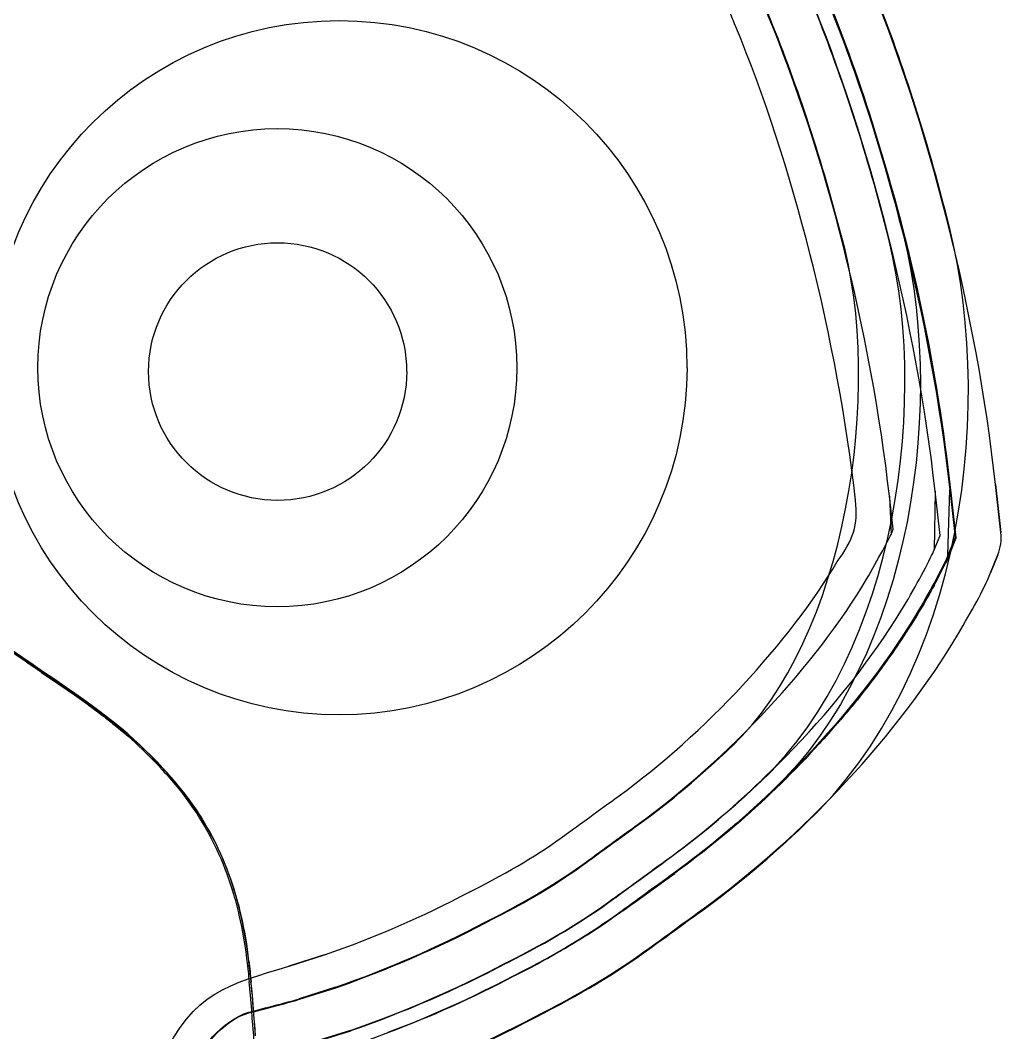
# Model space of a CAD drawing. Extents: x 5 to 93, y -1 to 101.
# Drawn here: x 60.62 to 92.93, y 32.45 to 65.78 of the extents above; entities that cross this region are included whole.
import ezdxf

# ---------------------------------------------------------------- set-up
doc = ezdxf.new("R2010")
doc.units = 0
for name, color, linetype in [('Board_outline_cat', 7, 'CONTINUOUS'), ('Board_outline_dog', 7, 'CONTINUOUS'), ('board_silkscreen_both', 7, 'CONTINUOUS'), ('board_silkscreen_cat', 7, 'CONTINUOUS'), ('board_silkscreen_dog', 7, 'CONTINUOUS'), ('laser_cat_1', 7, 'CONTINUOUS'), ('laser_cat_1_copy_copy', 7, 'CONTINUOUS'), ('laser_cat_2', 7, 'CONTINUOUS'), ('laser_component_cutouts', 7, 'CONTINUOUS'), ('laser_dog_1', 7, 'CONTINUOUS'), ('laser_dog_2', 7, 'CONTINUOUS'), ('laser_dog_2_copy', 7, 'CONTINUOUS'), ('Layer_3_board_inset', 7, 'CONTINUOUS'), ('Mech_Outlines_Cat', 7, 'CONTINUOUS'), ('Mech_Outlines_Dog', 7, 'CONTINUOUS'), ('Silkscreen_cat', 7, 'CONTINUOUS'), ('Silkscreen_dog', 7, 'CONTINUOUS')]:
    doc.layers.add(name, color=color, linetype=linetype)

msp = doc.modelspace()

# ---------------------------------------------------------------- linework, layer by layer
at = {"layer": 'Board_outline_cat', "color": 1}
msp.add_lwpolyline([(91.219154, 50.328572), (91.395157, 48.746766), (91.158584, 48.163894)], close=True, dxfattribs=at)
for points in [[(87.056549, 66.766847), (89.06572, 61.941892), (90.602016, 55.87501), (91.219154, 50.328572)], [(91.158584, 48.163894), (91.028469, 47.843309), (90.597775, 47.033784), (90.201485, 46.364946)], [(90.201485, 46.364946), (88.361154, 43.258932), (85.363691, 40.037497), (82.139624, 37.700695)], [(82.139624, 37.700695), (81.555597, 37.27739), (80.788822, 36.720405), (80.435681, 36.462948)], [(80.435681, 36.462948), (79.381071, 35.694086), (78.286838, 35.037787), (76.864555, 34.321054)], [(76.864555, 34.321054), (75.1759, 33.426657), (73.439741, 32.681931), (71.652174, 32.055407)]]:
    msp.add_open_spline(points, degree=3, dxfattribs=at)
at = {"layer": 'Board_outline_dog', "color": 1}
for points in [[(87.056549, 66.766847), (88.009636, 64.478041), (88.856314, 61.90977), (89.548945, 59.250157)], [(89.548945, 59.250157), (91.204739, 53.403779), (89.988807, 44.735831), (85.383119, 40.418717)], [(85.383119, 40.418717), (84.355503, 39.433712), (83.261277, 38.513666), (82.139624, 37.700695)], [(82.139624, 37.700695), (81.555597, 37.27739), (80.788822, 36.720405), (80.435681, 36.462948)], [(80.435681, 36.462948), (79.381071, 35.694086), (78.286838, 35.037787), (76.864555, 34.321054)], [(76.864555, 34.321054), (75.1759, 33.426657), (73.439741, 32.681931), (71.652174, 32.055407)]]:
    msp.add_open_spline(points, degree=3, dxfattribs=at)
at = {"layer": 'board_silkscreen_both', "color": 3}
for points in [[(76.969022, 54.340477), (76.969022, 54.340477), (76.969022, 54.340477), (76.969022, 54.340477), (76.969022, 54.340477)], [(82.567613, 54.340477), (82.570259, 54.340477), (82.570259, 54.340477), (82.570259, 54.340477)]]:
    msp.add_lwpolyline(points, dxfattribs=at)
for points in [[(59.667925, 54.340477), (59.667925, 60.653436), (64.792905, 65.767831), (71.119093, 65.767831)], [(71.119093, 65.767831), (77.442634, 65.767831), (82.567613, 60.653436), (82.567613, 54.340477)], [(61.199856, 54.343123), (61.199856, 58.690228), (64.729397, 62.211832), (69.084439, 62.211832)], [(69.084439, 62.211832), (73.43948, 62.211832), (76.969022, 58.690228), (76.969022, 54.340477)], [(71.119093, 42.913123), (64.792905, 42.913123), (59.667925, 48.027519), (59.667925, 54.340477)], [(69.084439, 46.469123), (64.729397, 46.471769), (61.199856, 49.993373), (61.199856, 54.343123)], [(76.969022, 54.340477), (76.969022, 49.993373), (73.43948, 46.469123), (69.084439, 46.469123)], [(82.570259, 54.340477), (82.570259, 48.030165), (77.442634, 42.913123), (71.119093, 42.913123)], [(82.567613, 54.340477), (82.570259, 54.340477), (82.570259, 54.340477), (82.570259, 54.340477)]]:
    msp.add_open_spline(points, degree=3, dxfattribs=at)
at = {"layer": 'board_silkscreen_cat', "color": 7}
for points in [[(88.75462, 62.119758), (88.746683, 62.117112)], [(91.426904, 48.737136), (91.252287, 50.316698)], [(91.191438, 48.15505), (91.426904, 48.737136)], [(91.191438, 48.15505), (91.188792, 48.152404)], [(90.910964, 47.575612), (91.00093, 47.750237)], [(91.00093, 47.750237), (91.077654, 47.90899)], [(90.704597, 47.184026), (90.810438, 47.385112)], [(90.810438, 47.385112), (90.910964, 47.575612)], [(90.704597, 47.184026), (90.707242, 47.184026)], [(90.230998, 46.355886), (90.230998, 46.355886)], [(88.995383, 44.487927), (88.992737, 44.487927)], [(87.5243, 42.638484), (87.516362, 42.643776)], [(81.790784, 37.428839), (82.158558, 37.69607)], [(81.036727, 36.883797), (81.790784, 37.428839)], [(80.70863, 36.645675), (80.864742, 36.759443)], [(80.864742, 36.759443), (81.036727, 36.883797)], [(80.451992, 36.457823), (80.449347, 36.463115)], [(80.451992, 36.457823), (80.571058, 36.545133)], [(80.571058, 36.545133), (80.70863, 36.645675)], [(78.446448, 35.158716), (78.446448, 35.161362)], [(77.292867, 34.531656), (77.692391, 34.740672)], [(76.87482, 34.317344), (77.292867, 34.531656)], [(76.87482, 34.317344), (76.872175, 34.31999)]]:
    msp.add_lwpolyline(points, dxfattribs=at)
at = {"layer": 'board_silkscreen_cat', "color": 4}
for points in [[(61.378175, 44.313302), (61.95498, 43.924365)], [(61.378175, 44.313302), (61.38082, 44.310656)], [(61.95498, 43.924365), (62.468255, 43.567175)], [(62.468255, 43.567175), (62.928644, 43.239094)], [(62.928644, 43.239094), (62.931289, 43.236448)], [(63.344042, 42.929529), (63.346688, 42.929529)], [(63.722394, 42.633195), (63.722394, 42.63055)], [(64.703987, 41.770654), (64.706633, 41.770654)], [(65.312526, 41.154177), (65.30988, 41.151531)], [(65.780844, 40.622362), (65.780844, 40.619716)], [(67.222826, 38.317844), (67.22018, 38.317844)], [(67.699073, 37.018737), (67.699073, 37.016091)], [(67.881636, 36.317594), (67.87899, 36.317594)], [(68.140922, 34.809466), (68.146214, 34.809466)], [(68.241466, 33.904594), (68.217654, 34.126844)], [(68.262638, 33.67705), (68.241472, 33.904594)], [(68.281159, 33.438925), (68.262638, 33.67705)], [(68.302331, 33.192865), (68.281159, 33.438925)], [(68.323487, 32.928281), (68.30232, 33.192865)], [(68.365828, 32.343547), (68.323487, 32.928281)]]:
    msp.add_lwpolyline(points, dxfattribs=at)
at = {"layer": 'board_silkscreen_cat', "color": 7}
for points in [[(87.082451, 66.747318), (87.728034, 65.196862), (88.283654, 63.651698), (88.749323, 62.119758)], [(88.746683, 62.117112), (89.966422, 58.243615), (90.799852, 54.293388), (91.23642, 50.314052)], [(91.188792, 48.152404), (91.151745, 48.059805), (91.114701, 47.977779), (91.077656, 47.906344)], [(90.707242, 47.184026), (90.553779, 46.903568), (90.397685, 46.628406), (90.236276, 46.353237)], [(90.230998, 46.355886), (89.842052, 45.702365), (89.429305, 45.077945), (88.990102, 44.487927)], [(88.992737, 44.487927), (88.511209, 43.82382), (88.021722, 43.207339), (87.519021, 42.643781)], [(87.516362, 42.643776), (85.942097, 40.796987), (84.142933, 39.138052), (82.155909, 37.69607)], [(80.449347, 36.463115), (79.795834, 35.97893), (79.12643, 35.547659), (78.443802, 35.164008)], [(78.446448, 35.161362), (78.197737, 35.015839), (77.94638, 34.878258), (77.695039, 34.743318)], [(76.872175, 34.31999), (75.498987, 33.589745), (74.109925, 32.965326), (72.71823, 32.452031)]]:
    msp.add_open_spline(points, degree=3, dxfattribs=at)
at = {"layer": 'board_silkscreen_cat', "color": 4}
for points in [[(61.38082, 44.310656), (60.671737, 44.778966), (60.002349, 45.252573), (59.377922, 45.72618)], [(62.931289, 43.236448), (63.068878, 43.135906), (63.209115, 43.032722), (63.346688, 42.926883)], [(63.346688, 42.929529), (63.473698, 42.831633), (63.600693, 42.73374), (63.725039, 42.633195)], [(63.722394, 42.63055), (64.071646, 42.358029), (64.399727, 42.069633), (64.703987, 41.768005)], [(64.706633, 41.770654), (64.913016, 41.569568), (65.116735, 41.365841), (65.312524, 41.154177)], [(65.30988, 41.151531), (65.460695, 40.998076), (65.616792, 40.820802), (65.780831, 40.619716)], [(65.780844, 40.619716), (66.368227, 39.921219), (66.852404, 39.145992), (67.220177, 38.317847)], [(67.22018, 38.317844), (67.410688, 37.899797), (67.569433, 37.465886), (67.696427, 37.016089)], [(67.699073, 37.016091), (67.775813, 36.77268), (67.834013, 36.539847), (67.881636, 36.317597)], [(67.87899, 36.317594), (67.998058, 35.820175), (68.085373, 35.317469), (68.140925, 34.806818)], [(68.146214, 34.809466), (68.172683, 34.581927), (68.199133, 34.354383), (68.222938, 34.126844)]]:
    msp.add_open_spline(points, degree=3, dxfattribs=at)
at = {"layer": 'board_silkscreen_dog', "color": 7}
for points in [[(88.761015, 62.118671), (88.753078, 62.116026)], [(91.433299, 48.736049), (91.258682, 50.315612)], [(91.197833, 48.153963), (91.433299, 48.736049)], [(91.197833, 48.153963), (91.195187, 48.151317)], [(90.917359, 47.574526), (91.007325, 47.749151)], [(91.007325, 47.749151), (91.084049, 47.907903)], [(90.710992, 47.18294), (90.816833, 47.384026)], [(90.816833, 47.384026), (90.917359, 47.574526)], [(90.710992, 47.18294), (90.713638, 47.18294)], [(90.237393, 46.354799), (90.237393, 46.354799)], [(89.001778, 44.486841), (88.999132, 44.486841)], [(87.530695, 42.637398), (87.522757, 42.64269)], [(81.797179, 37.427752), (82.164953, 37.694984)], [(81.043122, 36.88271), (81.797179, 37.427752)], [(80.715026, 36.644588), (80.871138, 36.758356)], [(80.871138, 36.758356), (81.043122, 36.88271)], [(80.458388, 36.456737), (80.455742, 36.462028)], [(80.458388, 36.456737), (80.577453, 36.544046)], [(80.577453, 36.544046), (80.715026, 36.644588)], [(78.452843, 35.15763), (78.452843, 35.160276)], [(77.299263, 34.53057), (77.698786, 34.739585)], [(76.881216, 34.316257), (77.299263, 34.53057)], [(76.881216, 34.316257), (76.87857, 34.318903)]]:
    msp.add_lwpolyline(points, dxfattribs=at)
at = {"layer": 'board_silkscreen_dog', "color": 6}
for points in [[(73.341092, 54.215569), (73.343738, 54.212923), (73.343738, 54.212923), (73.343738, 54.212923)], [(61.318424, 44.312216), (61.895229, 43.923278)], [(61.318424, 44.312216), (61.32107, 44.312216)], [(61.895229, 43.923278), (62.408505, 43.566088)], [(62.408505, 43.566088), (62.868893, 43.238007)], [(62.868893, 43.238007), (62.871539, 43.235362)], [(63.284291, 42.928442), (63.284291, 42.928442)], [(63.662643, 42.632109), (63.662643, 42.629463)], [(64.644236, 41.769567), (64.646882, 41.769567)], [(65.252776, 41.153091), (65.25013, 41.150445)], [(65.721093, 40.621276), (65.721093, 40.61863)], [(67.163075, 38.316757), (67.160429, 38.316757)], [(67.639322, 37.017651), (67.639322, 37.015005)], [(67.821885, 36.316507), (67.819239, 36.316507)], [(68.081171, 34.80838), (68.081171, 34.80838)], [(68.181716, 33.903507), (68.157903, 34.125757)], [(68.200236, 33.675963), (68.181716, 33.903507)], [(68.24258, 33.191778), (68.221408, 33.437838), (68.200242, 33.675963)], [(68.300781, 31.747148), (68.306072, 32.01438), (68.306078, 32.34246), (68.261104, 32.927195), (68.242583, 33.191778)]]:
    msp.add_lwpolyline(points, dxfattribs=at)
at = {"layer": 'board_silkscreen_dog', "color": 7}
for points in [[(87.088846, 66.746231), (87.734429, 65.195776), (88.290049, 63.650612), (88.755718, 62.118671)], [(88.753078, 62.116026), (89.972818, 58.242528), (90.806247, 54.292302), (91.242815, 50.312966)], [(91.195187, 48.151317), (91.15814, 48.058718), (91.121096, 47.976692), (91.084052, 47.905257)], [(90.713638, 47.18294), (90.560174, 46.902481), (90.40408, 46.62732), (90.242671, 46.352151)], [(90.237393, 46.354799), (89.848447, 45.701278), (89.4357, 45.076859), (88.996497, 44.486841)], [(88.999132, 44.486841), (88.517604, 43.822734), (88.028117, 43.206252), (87.525416, 42.642695)], [(87.522757, 42.64269), (85.948492, 40.795901), (84.149328, 39.136966), (82.162304, 37.694984)], [(80.455742, 36.462028), (79.802229, 35.977843), (79.132825, 35.546573), (78.450197, 35.162921)], [(78.452843, 35.160276), (78.204132, 35.014752), (77.952776, 34.877171), (77.701435, 34.742231)], [(76.87857, 34.318903), (75.505382, 33.588659), (74.11632, 32.964239), (72.724625, 32.450945)]]:
    msp.add_open_spline(points, degree=3, dxfattribs=at)
at = {"layer": 'board_silkscreen_dog', "color": 6}
for points in [[(64.845321, 54.215569), (64.845321, 56.557131), (66.747675, 58.454194), (69.094529, 58.454194)], [(69.094529, 58.454194), (71.438738, 58.454194), (73.341092, 56.557131), (73.341092, 54.212923)], [(69.094529, 49.971652), (66.747675, 49.974298), (64.845321, 51.87136), (64.845321, 54.215569)], [(73.343738, 54.212923), (73.343738, 51.87136), (71.441383, 49.971652), (69.094529, 49.971652)], [(73.341092, 54.212923), (73.343738, 54.212923), (73.343738, 54.212923), (73.343738, 54.212923)], [(61.32107, 44.312216), (60.58289, 44.80169), (59.916135, 45.275296), (59.318174, 45.735669)], [(62.871539, 43.235362), (63.009127, 43.13482), (63.149364, 43.031635), (63.286937, 42.925796)], [(63.284291, 42.928442), (63.411286, 42.830546), (63.535632, 42.732653), (63.659994, 42.632109)], [(63.662643, 42.629463), (64.011896, 42.356942), (64.339976, 42.068546), (64.644236, 41.766919)], [(64.646882, 41.769567), (64.853265, 41.568481), (65.056984, 41.364755), (65.252773, 41.153091)], [(65.25013, 41.150445), (65.400945, 40.996989), (65.557038, 40.819716), (65.72108, 40.61863)], [(65.721093, 40.61863), (66.308476, 39.920132), (66.792653, 39.144906), (67.160427, 38.31676)], [(67.160429, 38.316757), (67.350937, 37.89871), (67.509682, 37.464799), (67.636677, 37.015002)], [(67.639322, 37.015005), (67.716062, 36.771593), (67.774263, 36.53876), (67.821885, 36.31651)], [(67.819239, 36.316507), (67.938304, 35.819088), (68.025622, 35.316382), (68.081174, 34.805731)], [(68.081171, 34.80838), (68.10764, 34.580841), (68.134093, 34.353296), (68.157911, 34.125757)]]:
    msp.add_open_spline(points, degree=3, dxfattribs=at)
at = {"layer": 'laser_cat_1', "color": 1}
msp.add_lwpolyline([(91.219154, 50.328573), (91.395157, 48.746767), (91.158584, 48.163895)], close=True, dxfattribs=at)
for points in [[(87.056549, 66.766847), (89.06572, 61.941893), (90.602016, 55.875011), (91.219154, 50.328573)], [(91.158584, 48.163895), (91.028469, 47.843309), (90.597775, 47.033785), (90.201485, 46.364947)], [(90.201485, 46.364947), (88.361154, 43.258933), (85.363691, 40.037498), (82.139624, 37.700695)], [(82.139624, 37.700695), (81.555597, 37.277391), (80.788822, 36.720406), (80.435681, 36.462949)], [(80.435681, 36.462949), (79.381071, 35.694087), (78.286838, 35.037788), (76.864555, 34.321055)], [(76.864555, 34.321055), (75.1759, 33.426658), (73.439741, 32.681932), (71.652174, 32.055408)]]:
    msp.add_open_spline(points, degree=3, dxfattribs=at)
at = {"layer": 'laser_cat_1_copy_copy', "color": 1}
msp.add_lwpolyline([(91.219154, 50.328573), (91.395157, 48.746767), (91.158584, 48.163895)], close=True, dxfattribs=at)
for points in [[(87.056549, 66.766847), (89.06572, 61.941893), (90.602016, 55.875011), (91.219154, 50.328573)], [(91.158584, 48.163895), (91.028469, 47.843309), (90.597775, 47.033785), (90.201485, 46.364947)], [(90.201485, 46.364947), (88.361154, 43.258933), (85.363691, 40.037498), (82.139624, 37.700695)], [(82.139624, 37.700695), (81.555597, 37.277391), (80.788822, 36.720406), (80.435681, 36.462949)], [(80.435681, 36.462949), (79.381071, 35.694087), (78.286838, 35.037788), (76.864555, 34.321055)], [(76.864555, 34.321055), (75.1759, 33.426658), (73.439741, 32.681932), (71.652174, 32.055408)]]:
    msp.add_open_spline(points, degree=3, dxfattribs=at)
at = {"layer": 'laser_cat_1_copy_copy', "color": 7}
for points in [[(61.390104, 44.321301), (57.603046, 46.863045), (56.200774, 48.342555), (55.261479, 50.78754)], [(65.317446, 41.160499), (64.295421, 42.253828), (63.416073, 42.961548), (61.390104, 44.321301)], [(68.143049, 34.812441), (67.821099, 37.466792), (66.9583, 39.405165), (65.317446, 41.160499)], [(68.36771, 32.344935), (68.288831, 33.400686), (68.24163, 34.02475), (68.143049, 34.812441)]]:
    msp.add_open_spline(points, degree=3, dxfattribs=at)
at = {"layer": 'laser_cat_2', "color": 1}
msp.add_lwpolyline([(91.219154, 50.328573), (91.395157, 48.746767), (91.158584, 48.163895)], close=True, dxfattribs=at)
for points in [[(87.056549, 66.766847), (89.06572, 61.941893), (90.602016, 55.875011), (91.219154, 50.328573)], [(91.158584, 48.163895), (91.028469, 47.843309), (90.597775, 47.033785), (90.201485, 46.364947)], [(90.201485, 46.364947), (88.361154, 43.258933), (85.363691, 40.037498), (82.139624, 37.700695)], [(82.139624, 37.700695), (81.555597, 37.277391), (80.788822, 36.720406), (80.435681, 36.462949)], [(80.435681, 36.462949), (79.381071, 35.694087), (78.286838, 35.037788), (76.864555, 34.321055)], [(76.864555, 34.321055), (75.1759, 33.426658), (73.439741, 32.681932), (71.652174, 32.055408)]]:
    msp.add_open_spline(points, degree=3, dxfattribs=at)
at = {"layer": 'laser_cat_2', "color": 7}
for points in [[(61.390104, 44.321301), (57.603046, 46.863045), (56.200774, 48.342555), (55.261479, 50.78754)], [(65.317446, 41.160499), (64.295421, 42.253828), (63.416073, 42.961548), (61.390104, 44.321301)], [(68.143049, 34.812441), (67.821099, 37.466792), (66.9583, 39.405165), (65.317446, 41.160499)], [(68.36771, 32.344935), (68.288831, 33.400686), (68.24163, 34.02475), (68.143049, 34.812441)]]:
    msp.add_open_spline(points, degree=3, dxfattribs=at)
at = {"layer": 'laser_component_cutouts', "color": 6}
msp.add_lwpolyline([(73.341092, 54.215569), (73.343738, 54.212923), (73.343738, 54.212923), (73.343738, 54.212923)], dxfattribs=at)
for points in [[(64.845321, 54.215569), (64.845321, 56.557131), (66.747675, 58.454194), (69.094529, 58.454194)], [(69.094529, 58.454194), (71.438738, 58.454194), (73.341092, 56.557131), (73.341092, 54.212923)], [(69.094529, 49.971652), (66.747675, 49.974298), (64.845321, 51.87136), (64.845321, 54.215569)], [(73.343738, 54.212923), (73.343738, 51.87136), (71.441383, 49.971652), (69.094529, 49.971652)], [(73.341092, 54.212923), (73.343738, 54.212923), (73.343738, 54.212923), (73.343738, 54.212923)]]:
    msp.add_open_spline(points, degree=3, dxfattribs=at)
at = {"layer": 'laser_dog_1', "color": 1}
for points in [[(87.05655, 66.766847), (88.009637, 64.478041), (88.856315, 61.90977), (89.548945, 59.250157)], [(89.548945, 59.250157), (91.20474, 53.403779), (89.988808, 44.735831), (85.383119, 40.418717)], [(85.383119, 40.418717), (84.355503, 39.433711), (83.261276, 38.513667), (82.139623, 37.700694)], [(82.139623, 37.700694), (81.555598, 37.277389), (80.788823, 36.720407), (80.435681, 36.46295)], [(80.435681, 36.46295), (79.381071, 35.694086), (78.286839, 35.037787), (76.864554, 34.321055)], [(76.864554, 34.321055), (75.1759, 33.426656), (73.43974, 32.681931), (71.652175, 32.055406)]]:
    msp.add_open_spline(points, degree=3, dxfattribs=at)
at = {"layer": 'laser_dog_2', "color": 1}
for points in [[(87.05655, 66.766847), (88.009637, 64.478041), (88.856315, 61.90977), (89.548945, 59.250157)], [(89.548945, 59.250157), (91.20474, 53.403779), (89.988808, 44.735831), (85.383119, 40.418717)], [(85.383119, 40.418717), (84.355503, 39.433711), (83.261276, 38.513667), (82.139623, 37.700694)], [(82.139623, 37.700694), (81.555598, 37.277389), (80.788823, 36.720407), (80.435681, 36.46295)], [(80.435681, 36.46295), (79.381071, 35.694086), (78.286839, 35.037787), (76.864554, 34.321055)], [(76.864554, 34.321055), (75.1759, 33.426656), (73.43974, 32.681931), (71.652175, 32.055406)]]:
    msp.add_open_spline(points, degree=3, dxfattribs=at)
at = {"layer": 'laser_dog_2', "color": 7}
for points in [[(61.390112, 44.3213), (57.603054, 46.863044), (56.229744, 48.418261), (54.762583, 50.587977)], [(65.317455, 41.160499), (64.295429, 42.253828), (63.416081, 42.961548), (61.390112, 44.3213)], [(68.143058, 34.812441), (67.821107, 37.466791), (66.958309, 39.405164), (65.317455, 41.160499)], [(68.367718, 32.344935), (68.28884, 33.400686), (68.241638, 34.02475), (68.143058, 34.812441)]]:
    msp.add_open_spline(points, degree=3, dxfattribs=at)
at = {"layer": 'laser_dog_2_copy', "color": 6}
msp.add_lwpolyline([(73.341092, 54.215568), (73.343738, 54.212923), (73.343738, 54.212923), (73.343738, 54.212923)], dxfattribs=at)
at = {"layer": 'laser_dog_2_copy', "color": 1}
for points in [[(87.05655, 66.766847), (88.009637, 64.478041), (88.856315, 61.90977), (89.548945, 59.250157)], [(89.548945, 59.250157), (91.20474, 53.403779), (89.988808, 44.735831), (85.383119, 40.418717)], [(85.383119, 40.418717), (84.355503, 39.433711), (83.261276, 38.513667), (82.139623, 37.700694)], [(82.139623, 37.700694), (81.555598, 37.277389), (80.788823, 36.720407), (80.435681, 36.46295)], [(80.435681, 36.46295), (79.381071, 35.694086), (78.286839, 35.037787), (76.864554, 34.321055)], [(76.864554, 34.321055), (75.1759, 33.426656), (73.43974, 32.681931), (71.652175, 32.055406)]]:
    msp.add_open_spline(points, degree=3, dxfattribs=at)
at = {"layer": 'laser_dog_2_copy', "color": 6}
for points in [[(64.845321, 54.215568), (64.845321, 56.557131), (66.747675, 58.454193), (69.094529, 58.454193)], [(69.094529, 58.454193), (71.438738, 58.454193), (73.341092, 56.557131), (73.341092, 54.212923)], [(69.094529, 49.971651), (66.747675, 49.974297), (64.845321, 51.87136), (64.845321, 54.215568)], [(73.343738, 54.212923), (73.343738, 51.87136), (71.441383, 49.971651), (69.094529, 49.971651)], [(73.341092, 54.212923), (73.343738, 54.212923), (73.343738, 54.212923), (73.343738, 54.212923)]]:
    msp.add_open_spline(points, degree=3, dxfattribs=at)
at = {"layer": 'laser_dog_2_copy', "color": 7}
for points in [[(61.390112, 44.3213), (57.603054, 46.863044), (56.229744, 48.418261), (54.762583, 50.587977)], [(65.317455, 41.160499), (64.295429, 42.253828), (63.416081, 42.961548), (61.390112, 44.3213)], [(68.143058, 34.812441), (67.821107, 37.466791), (66.958309, 39.405164), (65.317455, 41.160499)], [(68.367718, 32.344935), (68.28884, 33.400686), (68.241638, 34.02475), (68.143058, 34.812441)]]:
    msp.add_open_spline(points, degree=3, dxfattribs=at)
at = {"layer": 'Layer_3_board_inset', "color": 1}
for points in [[(91.219154, 50.328572), (91.395157, 48.746766), (91.158584, 48.163894)], [(69.46841, 34.641067), (69.469104, 34.641067), (70.638011, 35.008806)]]:
    msp.add_lwpolyline(points, close=True, dxfattribs=at)
for points in [[(84.175231, 65.566944), (83.963898, 66.074455), (83.775352, 66.566769), (83.62464, 67.002677)], [(87.056549, 66.766847), (89.06572, 61.941892), (90.602016, 55.87501), (91.219154, 50.328572)], [(88.116731, 49.983122), (87.534875, 55.212463), (86.044456, 61.078064), (84.175231, 65.566944)], [(87.516026, 47.955484), (88.037285, 48.679248), (88.209506, 49.152543), (88.116731, 49.983122)], [(91.158584, 48.163894), (91.028469, 47.843309), (90.597775, 47.033784), (90.201485, 46.364946)], [(80.307552, 40.228247), (83.172369, 42.304669), (85.949785, 45.314719), (87.516026, 47.955484)], [(90.201485, 46.364946), (88.361154, 43.258932), (85.363691, 40.037497), (82.139624, 37.700695)], [(78.596858, 38.984849), (78.95553, 39.246335), (79.720731, 39.802918), (80.307552, 40.228247)], [(75.459914, 37.108235), (76.772672, 37.769773), (77.689257, 38.323162), (78.596858, 38.984849)], [(82.139624, 37.700695), (81.555597, 37.27739), (80.788822, 36.720405), (80.435681, 36.462948)], [(70.638011, 35.008806), (72.285716, 35.587254), (73.869623, 36.266584), (75.403704, 37.079108)], [(75.403704, 37.079108), (75.422358, 37.08899), (75.441079, 37.098699), (75.459914, 37.108235)], [(80.435681, 36.462948), (79.381071, 35.694086), (78.286838, 35.037787), (76.864555, 34.321054)], [(65.282432, 31.55154), (66.308054, 33.79839), (67.50019, 34.043039), (69.46841, 34.641067)], [(76.864555, 34.321054), (75.1759, 33.426657), (73.439741, 32.681931), (71.652174, 32.055407)]]:
    msp.add_open_spline(points, degree=3, dxfattribs=at)
at = {"layer": 'Mech_Outlines_Cat', "color": 1}
for points in [[(92.903384, 48.914455), (92.727304, 50.496473)], [(89.286127, 48.846514), (89.354006, 49.028887), (89.233457, 50.107721)], [(90.71116, 48.345567), (90.901464, 48.814891), (90.738928, 50.275004)], [(91.219154, 50.328572), (91.395157, 48.746766), (91.158584, 48.163894)], [(92.564768, 47.593171), (92.801123, 48.175593)], [(69.80566, 33.569016), (71.003687, 33.945555)], [(70.260064, 32.12443), (71.502114, 32.515193)]]:
    msp.add_lwpolyline(points, close=True, dxfattribs=at)
for points in [[(92.727304, 50.496473), (92.093013, 56.197065), (90.53523, 62.361768), (88.458024, 67.350104)], [(87.056549, 66.766847), (89.06572, 61.941892), (90.602016, 55.87501), (91.219154, 50.328572)], [(90.738928, 50.275004), (90.127251, 55.772363), (88.598022, 61.808497), (86.610512, 66.581436)], [(89.233457, 50.107721), (88.638899, 55.451223), (87.132333, 61.389134), (85.212722, 65.999007)], [(88.482407, 47.383211), (88.842094, 47.990276), (89.266977, 48.802793), (89.286127, 48.846514)], [(92.801123, 48.175593), (92.896144, 48.409537), (92.931294, 48.663496), (92.903384, 48.914455)], [(89.785383, 46.611173), (90.17282, 47.265069), (90.61428, 48.106872), (90.71116, 48.345567)], [(91.158584, 48.163894), (91.028469, 47.843309), (90.597775, 47.033784), (90.201485, 46.364946)], [(80.967145, 39.318035), (83.961301, 41.488199), (86.818232, 44.574505), (88.482407, 47.383211)], [(91.506926, 45.591268), (91.931022, 46.30703), (92.330255, 47.015372), (92.564768, 47.593171)], [(81.855655, 38.092251), (85.024118, 40.388751), (87.987656, 43.577059), (89.785383, 46.611173)], [(90.201485, 46.364946), (88.361154, 43.258932), (85.363691, 40.037497), (82.139624, 37.700695)], [(83.029996, 36.472317), (86.428711, 38.935705), (89.53278, 42.259405), (91.506926, 45.591268)], [(79.258487, 38.077345), (79.615164, 38.337382), (80.381329, 38.893437), (80.967145, 39.318035)], [(75.965775, 36.104565), (77.317964, 36.785975), (78.297955, 37.377072), (79.258487, 38.077345)], [(80.151057, 36.852914), (80.505054, 37.110995), (81.271195, 37.668631), (81.855655, 38.092251)], [(82.139624, 37.700695), (81.555597, 37.27739), (80.788822, 36.720405), (80.435681, 36.462948)], [(76.647053, 34.752136), (78.052384, 35.460325), (79.1192, 36.100639), (80.151057, 36.852914)], [(80.435681, 36.462948), (79.381071, 35.694086), (78.286838, 35.037787), (76.864555, 34.321054)], [(81.329461, 35.236367), (81.679915, 35.491865), (82.447328, 36.049998), (83.029996, 36.472317)], [(71.003687, 33.945555), (72.701631, 34.541295), (74.33962, 35.244367), (75.929204, 36.086291)], [(75.929204, 36.086291), (75.94134, 36.092498), (75.953511, 36.098601), (75.965775, 36.104565)], [(77.560657, 32.973054), (79.029268, 33.713879), (80.20716, 34.418153), (81.329461, 35.236367)], [(71.507523, 32.51658), (73.269185, 33.134782), (74.977323, 33.86768), (76.638246, 34.747386)], [(76.638246, 34.747386), (76.64102, 34.74912), (76.644106, 34.750507), (76.647053, 34.752136)], [(76.864555, 34.321054), (75.1759, 33.426657), (73.439741, 32.681931), (71.652174, 32.055407)], [(68.29882, 33.157261), (68.81698, 33.303424), (69.326391, 33.42026), (69.80566, 33.569016)], [(66.380895, 31.31383), (66.533784, 32.01997), (67.466382, 33.013925), (68.29882, 33.157261)], [(72.1543, 30.623051), (74.00167, 31.270536), (75.804109, 32.043663), (77.560657, 32.973054)], [(71.502114, 32.515193), (71.503847, 32.515886), (71.505789, 32.515886), (71.507523, 32.51658)]]:
    msp.add_open_spline(points, degree=3, dxfattribs=at)
at = {"layer": 'Mech_Outlines_Dog', "color": 1}
for points in [[(85.040748, 40.775325), (85.044805, 40.779382)], [(69.811118, 33.551415), (69.811811, 33.551415), (71.009835, 33.927958)], [(70.256735, 32.135186), (71.488622, 32.522565)]]:
    msp.add_lwpolyline(points, close=True, dxfattribs=at)
for points in [[(91.030126, 59.669515), (90.323179, 62.378737), (89.461108, 64.998035), (88.479668, 67.35544)], [(87.056549, 66.766847), (88.009636, 64.478041), (88.856314, 61.90977), (89.548945, 59.250157)], [(89.070214, 59.125641), (88.382784, 61.765285), (87.542905, 64.313036), (86.600342, 66.576568)], [(87.633915, 58.751969), (86.962089, 61.331703), (86.140726, 63.818788), (85.229737, 66.006493)], [(86.443239, 39.302383), (91.693041, 44.230657), (92.846536, 53.247647), (91.03082, 59.664765)], [(91.03082, 59.664765), (91.030473, 59.666152), (91.030546, 59.667885), (91.030126, 59.669515)], [(85.044805, 40.779382), (89.441073, 44.900198), (90.676534, 53.453585), (89.072988, 59.115481)], [(89.548945, 59.250157), (91.204739, 53.403779), (89.988807, 44.735831), (85.383119, 40.418717)], [(89.072988, 59.115481), (89.071947, 59.118949), (89.071254, 59.122243), (89.070214, 59.125641)], [(84.030337, 41.862443), (87.798424, 45.394435), (89.091552, 53.60282), (87.644733, 58.711334)], [(87.644733, 58.711334), (87.640989, 58.724823), (87.637382, 58.73838), (87.633915, 58.751969)], [(80.978037, 39.303167), (82.020802, 40.05896), (83.049025, 40.922501), (84.014075, 41.847533)], [(84.014075, 41.847533), (84.019484, 41.852526), (84.024893, 41.857519), (84.030337, 41.862443)], [(81.848946, 38.101607), (82.950876, 38.900282), (84.028773, 39.805314), (85.040748, 40.775325)], [(85.383119, 40.418717), (84.355503, 39.433712), (83.261277, 38.513666), (82.139624, 37.700695)], [(79.269378, 38.061797), (79.626025, 38.321809), (80.392238, 38.878576), (80.978037, 39.303167)], [(83.04285, 36.45394), (84.223955, 37.310001), (85.368466, 38.272614), (86.443239, 39.302383)], [(75.973958, 36.088337), (77.326796, 36.770073), (78.307969, 37.360882), (79.269378, 38.061797)], [(80.144347, 36.862269), (80.498365, 37.120367), (81.264475, 37.677983), (81.848946, 38.101607)], [(82.139624, 37.700695), (81.555597, 37.27739), (80.788822, 36.720405), (80.435681, 36.462948)], [(76.641696, 34.762168), (78.046618, 35.470149), (79.113042, 36.110397), (80.144347, 36.862269)], [(80.435681, 36.462948), (79.381071, 35.694086), (78.286838, 35.037787), (76.864555, 34.321054)], [(81.342315, 35.218666), (81.692731, 35.474133), (82.460199, 36.031634), (83.04285, 36.45394)], [(71.009835, 33.927958), (72.708577, 34.523976), (74.347592, 35.226977), (75.938063, 36.06937)], [(75.938063, 36.06937), (75.949957, 36.07582), (75.961919, 36.08213), (75.973958, 36.088337)], [(77.570802, 32.953321), (79.040198, 33.694537), (80.218977, 34.399696), (81.342315, 35.218666)], [(71.488622, 32.522565), (73.255086, 33.141693), (74.967816, 33.876203), (76.632889, 34.758111)], [(76.632889, 34.758111), (76.635663, 34.759498), (76.638749, 34.760885), (76.641696, 34.762168)], [(76.864555, 34.321054), (75.1759, 33.426657), (73.439741, 32.681931), (71.652174, 32.055407)], [(68.327298, 33.143045), (68.225647, 33.126887), (69.186231, 33.354874), (69.811118, 33.551415)], [(66.399203, 31.30978), (66.550986, 32.010827), (67.4759, 32.996705), (68.302229, 33.138988)], [(68.302229, 33.138988), (68.310585, 33.140375), (68.318942, 33.141762), (68.327298, 33.143045)], [(72.161738, 30.602642), (74.010051, 31.250456), (75.813201, 32.023372), (77.570802, 32.953321)]]:
    msp.add_open_spline(points, degree=3, dxfattribs=at)
at = {"layer": 'Silkscreen_cat', "color": 7}
for points in [[(61.390107, 44.3213), (57.603049, 46.863044), (56.200777, 48.342555), (55.261482, 50.787539)], [(65.317449, 41.160499), (64.295424, 42.253828), (63.416076, 42.961548), (61.390107, 44.3213)], [(68.143052, 34.812441), (67.821102, 37.466791), (66.958303, 39.405164), (65.317449, 41.160499)], [(68.367712, 32.344935), (68.288834, 33.400686), (68.241632, 34.02475), (68.143052, 34.812441)]]:
    msp.add_open_spline(points, degree=3, dxfattribs=at)
at = {"layer": 'Silkscreen_dog', "color": 7}
for points in [[(61.390112, 44.3213), (57.603054, 46.863044), (56.229744, 48.418261), (54.762583, 50.587977)], [(65.317455, 41.160499), (64.295429, 42.253828), (63.416081, 42.961548), (61.390112, 44.3213)], [(68.143058, 34.812441), (67.821107, 37.466791), (66.958309, 39.405164), (65.317455, 41.160499)], [(68.367718, 32.344935), (68.28884, 33.400686), (68.241638, 34.02475), (68.143058, 34.812441)]]:
    msp.add_open_spline(points, degree=3, dxfattribs=at)

doc.saveas('drawing.dxf')
